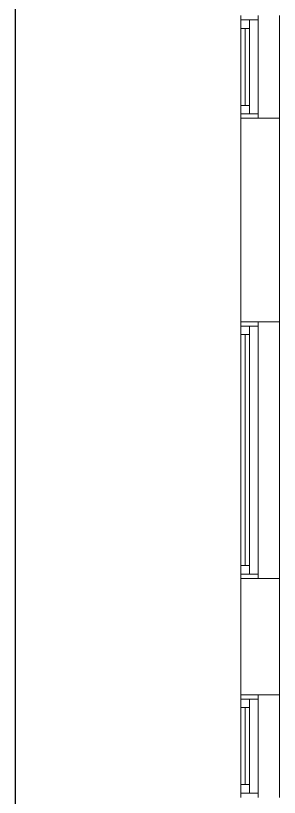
# Model space of a CAD drawing. Header units: metres. Extents: x -18745 to 220762, y -1579758 to -1356048.
# Drawn here: x 173713 to 175258, y -1410603 to -1406033 of the extents above; entities that cross this region are included whole.
import ezdxf

# ---------------------------------------------------------------- set-up
doc = ezdxf.new("R2010")
doc.units = ezdxf.units.M
doc.layers.get('0').update_dxf_attribs({"lineweight": 0})
for name, color, linetype, lineweight in [('A-100 - Copy$0$Aluminum', 8, 'Continuous', 0), ('A-100 - Copy$0$Proj', 8, 'Continuous', 0), ('A-100 - Copy$0$Walls', 8, 'Continuous', 0)]:
    doc.layers.add(name, color=color, linetype=linetype, lineweight=lineweight)
doc.layers.add('A-100 - Copy$0$axes', color=8, linetype='Continuous')

# ---------------------------------------------------------------- blocks, each defined once
blk = doc.blocks.new('A-100 - Copy')
at = {"layer": 'A-100 - Copy$0$Aluminum'}
for p, q in [((175033.3, -1406632.7, 0), (175033.3, -1406032.7, 0)), ((175133.3, -1406632.7, 0), (175133.3, -1406032.7, 0)), ((175133.3, -1406057.7, 0), (175033.3, -1406057.7, 0)), ((175083.3, -1406607.7, 0), (175083.3, -1406057.7, 0)), ((175083.3, -1406107.7, 0), (175033.3, -1406107.7, 0)), ((175058.3, -1406107.7, 0), (175058.3, -1406557.7, 0)), ((175083.3, -1406557.7, 0), (175033.3, -1406557.7, 0)), ((175133.3, -1406607.7, 0), (175033.3, -1406607.7, 0)), ((175033.3, -1407822.7, 0), (175033.3, -1409322.7, 0)), ((175133.3, -1407822.7, 0), (175133.3, -1409322.7, 0)), ((175133.3, -1407847.7, 0), (175033.3, -1407847.7, 0)), ((175083.3, -1407847.7, 0), (175083.3, -1409297.7, 0)), ((175083.3, -1407897.7, 0), (175033.3, -1407897.7, 0)), ((175058.3, -1409247.7, 0), (175058.3, -1407897.7, 0)), ((175083.3, -1409247.7, 0), (175033.3, -1409247.7, 0)), ((175133.3, -1409297.7, 0), (175033.3, -1409297.7, 0)), ((175033.3, -1410002.7, 0), (175033.3, -1410602.7, 0)), ((175133.3, -1410027.7, 0), (175033.3, -1410027.7, 0)), ((175083.3, -1410027.7, 0), (175083.3, -1410577.7, 0)), ((175133.3, -1410002.7, 0), (175133.3, -1410602.7, 0)), ((175083.3, -1410077.7, 0), (175033.3, -1410077.7, 0)), ((175058.3, -1410527.7, 0), (175058.3, -1410077.7, 0)), ((175083.3, -1410527.7, 0), (175033.3, -1410527.7, 0)), ((175133.3, -1410577.7, 0), (175033.3, -1410577.7, 0))]:
    blk.add_line(p, q, dxfattribs=at)
at = {"layer": 'A-100 - Copy$0$axes'}
blk.add_line((173713.3, -1477303.3, 0), (173713.3, -1391762.7, 0), dxfattribs=at)
at = {"layer": 'A-100 - Copy$0$Proj'}
for p, q in [((175258.3, -1406032.7, 0), (175258.3, -1406632.7, 0)), ((175258.3, -1409322.7, 0), (175258.3, -1407822.7, 0)), ((175258.3, -1410602.7, 0), (175258.3, -1410002.7, 0))]:
    blk.add_line(p, q, dxfattribs=at)
at = {"layer": 'A-100 - Copy$0$Walls'}
for p, q in [((175033.3, -1406632.7, 0), (175258.3, -1406632.7, 0)), ((175033.3, -1406632.7, 0), (175033.3, -1407822.7, 0)), ((175258.3, -1407822.7, 0), (175258.3, -1406632.7, 0)), ((175258.3, -1407822.7, 0), (175033.3, -1407822.7, 0)), ((175033.3, -1410002.7, 0), (175033.3, -1409322.7, 0)), ((175033.3, -1409322.7, 0), (175258.3, -1409322.7, 0)), ((175258.3, -1410002.7, 0), (175258.3, -1409322.7, 0)), ((175033.3, -1410002.7, 0), (175258.3, -1410002.7, 0))]:
    blk.add_line(p, q, dxfattribs=at)

msp = doc.modelspace()

# ---------------------------------------------------------------- block references
msp.add_blockref('A-100 - Copy', (0, 0))

doc.saveas('drawing.dxf')
